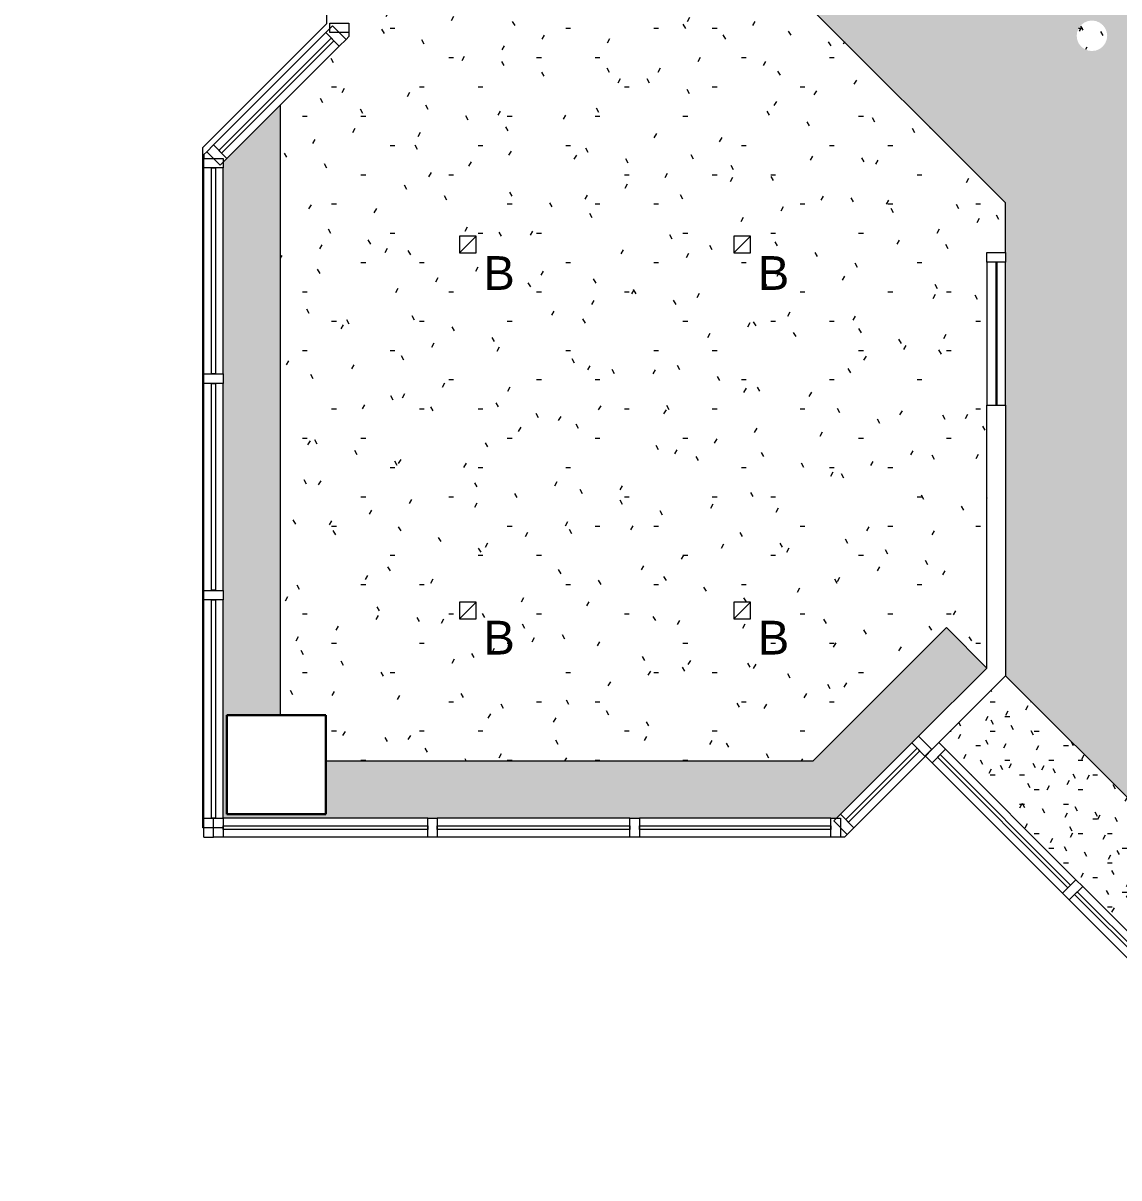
# Model space of a CAD drawing. Header units: inches. Extents: x -1196 to 1003, y -7097 to -4899.
# Drawn here: x -1002.5 to -715.1, y -6706.6 to -6403.7 of the extents above; entities that cross this region are included whole.
import ezdxf

# ---------------------------------------------------------------- set-up
doc = ezdxf.new("R2010")
doc.units = ezdxf.units.IN
doc.header["$MEASUREMENT"] = 0
for name, color, linetype, lineweight in [('A-CLNG', 13, 'Continuous', 13), ('A-CLNG-PATT', 13, 'Continuous', 13), ('A-FLOR', 192, 'Continuous', 13), ('A-GLAZ', 151, 'Continuous', 13), ('A-GLAZ-CURT', 52, 'Continuous', 9), ('A-GLAZ-CWMG', 51, 'Continuous', 9), ('A-WALL', 113, 'Continuous', 9), ('E-LITE-EQPM', 33, 'Continuous', 9), ('E-LITE-EQPM-IDEN', 33, 'Continuous', 9), ('I-WALL', 2, 'Continuous', 9), ('S-COLS', 52, 'Continuous', 9)]:
    doc.layers.add(name, color=color, linetype=linetype, lineweight=lineweight)
doc.styles.add('Arial', font='arial.ttf', dxfattribs={"height": 8.851796})
pattern_1 = [(0, (0, 0), (15.36, 3.84), [1.267, -10.253, 1.267, -10.253, -61.44]), (0, (0, 0), (15.36, 3.84), [-23.04, 1.267, -21.773, 1.267, -10.253, -26.88]), (0, (0, 0), (15.36, 3.84), [-57.6, 1.267, -6.413, 1.267, -17.933]), (120, (5.76, 1.92), (-11.0055376, 11.3821502), [1.267, -10.253, 1.267, -10.253, -61.44]), (120, (5.76, 1.92), (-11.0055376, 11.3821502), [-23.04, 1.267, -21.773, 1.267, -10.253, -26.88]), (120, (5.76, 1.92), (-11.0055376, 11.3821502), [-57.6, 1.267, -6.413, 1.267, -17.933]), (240, (7.68, 9.6), (-4.3544624, -15.2221502), [1.267, -10.253, 1.267, -10.253, -61.44]), (240, (7.68, 9.6), (-4.3544624, -15.2221502), [-23.04, 1.267, -21.773, 1.267, -10.253, -26.88]), (240, (7.68, 9.6), (-4.3544624, -15.2221502), [-57.6, 1.267, -6.413, 1.267, -17.933])]

# ---------------------------------------------------------------- blocks, each defined once
blk = doc.blocks.new('Concrete-Rectangular-Column - 24 X 22-V2-FIRST FLOOR RCP')
at = {"layer": 'S-COLS', "lineweight": 30}
for p, q in [((-13, 13), (13, 13)), ((-13, -13), (-13, 13)), ((13, 13), (13, -13)), ((13, -13), (-13, -13))]:
    blk.add_line(p, q, dxfattribs=at)
blk = doc.blocks.new('System Panel - Glazed-5303995-FIRST FLOOR RCP')
at = {"layer": 'A-GLAZ-CURT', "lineweight": 13}
for p, q in [((-24.25, -0.5), (-24.25, 0.5)), ((-24.25, 0.5), (24.25, 0.5)), ((24.25, 0.5), (24.25, -0.5)), ((24.25, -0.5), (-24.25, -0.5))]:
    blk.add_line(p, q, dxfattribs=at)
blk = doc.blocks.new('System Panel - Glazed-5284926-FIRST FLOOR RCP')
at = {"layer": 'A-GLAZ-CURT', "lineweight": 13}
for p, q in [((-13.22, -0.5), (-13.22, 0.5)), ((-13.22, 0.5), (13.22, 0.5)), ((13.22, 0.5), (13.22, -0.5)), ((13.22, -0.5), (-13.22, -0.5))]:
    blk.add_line(p, q, dxfattribs=at)
blk = doc.blocks.new('System Panel - Glazed-5270091-FIRST FLOOR RCP')
at = {"layer": 'A-GLAZ-CURT', "lineweight": 13}
for p, q in [((-25.125, -0.5), (-25.125, 0.5)), ((-25.125, 0.5), (25.125, 0.5)), ((25.125, 0.5), (25.125, -0.5)), ((25.125, -0.5), (-25.125, -0.5))]:
    blk.add_line(p, q, dxfattribs=at)
blk = doc.blocks.new('System Panel - Glazed-5270992-FIRST FLOOR RCP')
at = {"layer": 'A-GLAZ-CURT', "lineweight": 13}
for p, q in [((-28.625, -0.5), (-28.625, 0.5)), ((-28.625, 0.5), (28.625, 0.5)), ((28.625, 0.5), (28.625, -0.5)), ((28.625, -0.5), (-28.625, -0.5))]:
    blk.add_line(p, q, dxfattribs=at)
blk = doc.blocks.new('System Panel - Glazed-V4-FIRST FLOOR RCP')
at = {"layer": 'A-GLAZ-CURT', "lineweight": 13}
for p, q in [((-20.83, -0.5), (-20.83, 0.5)), ((-20.83, 0.5), (20.83, 0.5)), ((20.83, 0.5), (20.83, -0.5)), ((20.83, -0.5), (-20.83, -0.5))]:
    blk.add_line(p, q, dxfattribs=at)
blk = doc.blocks.new('Rectangular Mullion - 2_5_ x 5_ rectangular-V6-FIRST FLOOR RCP')
at = {"layer": 'A-GLAZ-CWMG', "lineweight": 20}
for p, q in [((-2.5, 2.5), (0, 2.5)), ((-2.5, -2.5), (-2.5, 2.5)), ((0, 2.5), (0, -2.5)), ((0, -2.5), (-2.5, -2.5))]:
    blk.add_line(p, q, dxfattribs=at)
blk = doc.blocks.new('Rectangular Mullion - 2_5_ x 5_ rectangular-V7-FIRST FLOOR RCP')
at = {"layer": 'A-GLAZ-CWMG', "lineweight": 20}
for p, q in [((0, 2.5), (-2.5, 2.5)), ((-2.5, 2.5), (-2.5, -2.5)), ((0, -2.5), (0, 2.5)), ((-2.5, -2.5), (0, -2.5))]:
    blk.add_line(p, q, dxfattribs=at)
blk = doc.blocks.new('Rectangular Mullion - 2_5_ x 5_ rectangular-V9-FIRST FLOOR RCP')
at = {"layer": 'A-GLAZ-CWMG'}
for p, q in [((-987.56, -6341.78), (-1017.03, -6371.24)), ((-984.03, -6345.31), (-1013.49, -6374.78))]:
    blk.add_line(p, q, dxfattribs=at)
blk = doc.blocks.new('Rectangular Mullion - 2_5_ x 5_ rectangular-4899240-FIRST FLOOR RCP')
at = {"layer": 'A-GLAZ-CWMG'}
for p, q in [((-955.06, -6495.78), (-955.06, -6441.74)), ((-950.06, -6495.78), (-950.06, -6441.74))]:
    blk.add_line(p, q, dxfattribs=at)
blk = doc.blocks.new('Rectangular Mullion - 2_5_ x 5_ rectangular-4899232-FIRST FLOOR RCP')
at = {"layer": 'A-GLAZ-CWMG'}
for p, q in [((-896.35, -6612.28), (-950.06, -6612.28)), ((-896.35, -6617.28), (-950.06, -6617.28))]:
    blk.add_line(p, q, dxfattribs=at)
blk = doc.blocks.new('Rectangular Mullion - 2_5_ x 5_ rectangular-5284925-FIRST FLOOR RCP')
at = {"layer": 'A-GLAZ-CWMG'}
for p, q in [((-769.4, -6592.55), (-788.1, -6611.24)), ((-765.87, -6596.08), (-784.56, -6614.78))]:
    blk.add_line(p, q, dxfattribs=at)
blk = doc.blocks.new('Rectangular Mullion - 2_5_ x 5_ rectangular-5303996-FIRST FLOOR RCP')
at = {"layer": 'A-GLAZ-CWMG', "lineweight": 20}
for p, q in [((0, 2.5), (-2.5, 2.5)), ((-2.5, 2.5), (-2.5, -2.5)), ((0, -2.5), (0, 2.5)), ((-2.5, -2.5), (0, -2.5))]:
    blk.add_line(p, q, dxfattribs=at)
blk = doc.blocks.new('Rectangular Mullion - 2_5_ x 5_ rectangular-5284922-FIRST FLOOR RCP')
at = {"layer": 'A-GLAZ-CWMG'}
for p, q in [((-726.33, -6628.42), (-760.54, -6594.21)), ((-729.87, -6631.96), (-764.08, -6597.74))]:
    blk.add_line(p, q, dxfattribs=at)
blk = doc.blocks.new('System Panel - Glazed-5270092-FIRST FLOOR RCP')
at = {"layer": 'A-GLAZ-CURT', "lineweight": 13}
for p, q in [((-25.25, -0.5), (-25.25, 0.5)), ((-25.25, 0.5), (25.25, 0.5)), ((25.25, 0.5), (25.25, -0.5)), ((25.25, -0.5), (-25.25, -0.5))]:
    blk.add_line(p, q, dxfattribs=at)
blk = doc.blocks.new('Rectangular Mullion - 2_5_ x 5_ rectangular-4899225-FIRST FLOOR RCP')
at = {"layer": 'A-GLAZ-CWMG'}
for p, q in [((-715.06, -6796.03), (-715.06, -6745.78)), ((-710.06, -6796.03), (-710.06, -6745.78))]:
    blk.add_line(p, q, dxfattribs=at)
blk = doc.blocks.new('System Panel - Glazed-5270093-FIRST FLOOR RCP')
at = {"layer": 'A-GLAZ-CURT', "lineweight": 13}
for p, q in [((-26.86, -0.5), (-26.86, 0.5)), ((-26.86, 0.5), (26.86, 0.5)), ((26.86, 0.5), (26.86, -0.5)), ((26.86, -0.5), (-26.86, -0.5))]:
    blk.add_line(p, q, dxfattribs=at)
blk = doc.blocks.new('Rectangular Mullion - 2_5_ x 5_ rectangular-4899234-FIRST FLOOR RCP')
at = {"layer": 'A-GLAZ-CWMG'}
for p, q in [((-843.35, -6612.28), (-893.85, -6612.28)), ((-843.35, -6617.28), (-893.85, -6617.28))]:
    blk.add_line(p, q, dxfattribs=at)
blk = doc.blocks.new('System Panel - Glazed-5270993-FIRST FLOOR RCP')
at = {"layer": 'A-GLAZ-CURT', "lineweight": 13}
for p, q in [((-27.125, -0.5), (-27.125, 0.5)), ((-27.125, 0.5), (27.125, 0.5)), ((27.125, 0.5), (27.125, -0.5)), ((27.125, -0.5), (-27.125, -0.5))]:
    blk.add_line(p, q, dxfattribs=at)
blk = doc.blocks.new('Rectangular Mullion - 2_5_ x 5_ rectangular-V53-FIRST FLOOR RCP')
at = {"layer": 'A-GLAZ-CWMG'}
for p, q in [((-955.06, -6612.28), (-955.06, -6555.03)), ((-950.06, -6612.28), (-950.06, -6555.03))]:
    blk.add_line(p, q, dxfattribs=at)
blk = doc.blocks.new('System Panel - Glazed-5270994-FIRST FLOOR RCP')
at = {"layer": 'A-GLAZ-CURT', "lineweight": 13}
for p, q in [((-27.02, -0.5), (-27.02, 0.5)), ((-27.02, 0.5), (27.02, 0.5)), ((27.02, 0.5), (27.02, -0.5)), ((27.02, -0.5), (-27.02, -0.5))]:
    blk.add_line(p, q, dxfattribs=at)
blk = doc.blocks.new('Rectangular Mullion - 2_5_ x 5_ rectangular-4899214-FIRST FLOOR RCP')
at = {"layer": 'A-GLAZ-CWMG'}
for p, q in [((-596.03, -6852.28), (-650.28, -6852.28)), ((-596.03, -6857.28), (-650.28, -6857.28))]:
    blk.add_line(p, q, dxfattribs=at)
blk = doc.blocks.new('Rectangular Mullion - 2_5_ x 5_ rectangular-V63-FIRST FLOOR RCP')
at = {"layer": 'A-GLAZ-CWMG', "lineweight": 20}
for p, q in [((1.25, 2.5), (-1.25, 2.5)), ((-1.25, 2.5), (-1.25, -2.5)), ((1.25, -2.5), (1.25, 2.5)), ((-1.25, -2.5), (1.25, -2.5))]:
    blk.add_line(p, q, dxfattribs=at)
blk = doc.blocks.new('System Panel - Glazed-5303998-FIRST FLOOR RCP')
at = {"layer": 'A-GLAZ-CURT', "lineweight": 13}
for p, q in [((-24.19, -0.5), (-24.19, 0.5)), ((-24.19, 0.5), (24.19, 0.5)), ((24.19, 0.5), (24.19, -0.5)), ((24.19, -0.5), (-24.19, -0.5))]:
    blk.add_line(p, q, dxfattribs=at)
blk = doc.blocks.new('Rectangular Mullion - 2_5_ x 5_ rectangular-5041868-FIRST FLOOR RCP')
at = {"layer": 'A-GLAZ-CWMG'}
for p, q in [((-690.27, -6664.48), (-724.56, -6630.19)), ((-693.8, -6668.02), (-728.1, -6633.72))]:
    blk.add_line(p, q, dxfattribs=at)
blk = doc.blocks.new('Rectangular Mullion - 2_5_ x 5_ rectangular-5303994-FIRST FLOOR RCP')
at = {"layer": 'A-GLAZ-CWMG', "lineweight": 20}
for p, q in [((1.25, 2.5), (-1.25, 2.5)), ((-1.25, 2.5), (-1.25, -2.5)), ((1.25, -2.5), (1.25, 2.5)), ((-1.25, -2.5), (1.25, -2.5))]:
    blk.add_line(p, q, dxfattribs=at)
blk = doc.blocks.new('Frameless opening with glazing - 37_5-5235140-FIRST FLOOR RCP')
at = {"layer": 'A-GLAZ', "lineweight": 30}
blk.add_line((-20.25, 0.0625), (17.25, 0.0625), dxfattribs=at)
blk = doc.blocks.new('L-Recessed Square Downlight - 4_-4552743-FIRST FLOOR RCP')
at = {"layer": 'E-LITE-EQPM'}
for p, q in [((-2.1875, -2.1875), (-2.1875, 2.1875)), ((-2.1875, 2.1875), (2.1875, 2.1875)), ((-2.1875, 2.1875), (2.1875, -2.1875)), ((2.1875, 2.1875), (2.1875, -2.1875)), ((2.1875, -2.1875), (-2.1875, -2.1875))]:
    blk.add_line(p, q, dxfattribs=at)

msp = doc.modelspace()

# ---------------------------------------------------------------- hatches: boundary and pattern name
at = {"layer": 'A-CLNG-PATT'}
h = msp.add_hatch(dxfattribs=at)
h.set_pattern_fill('FP_6', color=256, style=0, pattern_type=2)
h.set_pattern_definition(pattern_1)
h.paths.add_polyline_path([(-498.57, -6697.16), (-437.06, -6697.16), (-437.06, -6609.28), (-456.06, -6609.28), (-715.06, -6350.28), (-715.06, -6283.33), (-866.94, -6283.33), (-866.94, -6251.58), (-1002.51, -6251.58), (-1002.51, -6356.72), (-985.06, -6339.28), (-812.62, -6339.28), (-812.62, -6383.1), (-744.8, -6450.92), (-744.8, -6574.93), (-672.72, -6647.02), (-548.71, -6647.02), (-505.06, -6690.67)], flags=0)
h.paths.add_polyline_path([(-465, -6668.2), (-466.04, -6668.06), (-467, -6667.67), (-467.83, -6667.03), (-468.46, -6666.2), (-468.86, -6665.24), (-469, -6664.2), (-468.86, -6663.17), (-468.46, -6662.2), (-467.83, -6661.37), (-467, -6660.74), (-466.04, -6660.34), (-465, -6660.2), (-463.97, -6660.34), (-463, -6660.74), (-462.17, -6661.37), (-461.54, -6662.2), (-461.14, -6663.17), (-461, -6664.2), (-461.14, -6665.24), (-461.54, -6666.2), (-462.17, -6667.03), (-463, -6667.67), (-463.97, -6668.06)], flags=0)
h.paths.add_polyline_path([(-507.43, -6625.77), (-508.46, -6625.64), (-509.43, -6625.24), (-510.26, -6624.6), (-510.93, -6623.69), (-511.29, -6622.81), (-511.43, -6621.77), (-511.29, -6620.74), (-510.89, -6619.77), (-510.26, -6618.95), (-509.43, -6618.31), (-508.46, -6617.91), (-507.43, -6617.77), (-506.39, -6617.91), (-505.43, -6618.31), (-504.6, -6618.95), (-503.96, -6619.77), (-503.56, -6620.74), (-503.43, -6621.77), (-503.56, -6622.81), (-503.96, -6623.77), (-504.6, -6624.6), (-505.43, -6625.24), (-506.39, -6625.64)], flags=0)
h.paths.add_polyline_path([(-549.85, -6583.35), (-550.99, -6583.17), (-551.85, -6582.81), (-552.68, -6582.18), (-553.32, -6581.35), (-553.72, -6580.38), (-553.85, -6579.35), (-553.72, -6578.31), (-553.32, -6577.35), (-552.68, -6576.52), (-551.85, -6575.88), (-550.89, -6575.48), (-549.85, -6575.35), (-548.82, -6575.48), (-547.85, -6575.88), (-547.02, -6576.52), (-546.39, -6577.35), (-545.98, -6578.42), (-545.85, -6579.35), (-545.99, -6580.38), (-546.39, -6581.35), (-547.02, -6582.18), (-547.85, -6582.81), (-548.82, -6583.21)], flags=0)
h.paths.add_polyline_path([(-722.13, -6411.07), (-723.17, -6410.93), (-724.13, -6410.53), (-724.96, -6409.9), (-725.6, -6409.07), (-726, -6408.1), (-726.13, -6407.07), (-726, -6406.03), (-725.6, -6405.07), (-724.96, -6404.24), (-724.13, -6403.6), (-723.17, -6403.2), (-722.13, -6403.07), (-721.1, -6403.2), (-720.13, -6403.6), (-719.31, -6404.24), (-718.67, -6405.07), (-718.27, -6406.03), (-718.13, -6407.07), (-718.27, -6408.1), (-718.67, -6409.07), (-719.31, -6409.9), (-720.13, -6410.53), (-721.1, -6410.93), (-721.49, -6410.98)], flags=0)
h.paths.add_polyline_path([(-764.56, -6368.64), (-765.6, -6368.5), (-766.56, -6368.11), (-767.39, -6367.47), (-768.02, -6366.64), (-768.42, -6365.68), (-768.56, -6364.64), (-768.42, -6363.61), (-768.02, -6362.64), (-767.39, -6361.81), (-766.56, -6361.18), (-765.6, -6360.78), (-764.56, -6360.64), (-763.53, -6360.78), (-762.56, -6361.18), (-761.73, -6361.81), (-761.1, -6362.64), (-760.7, -6363.61), (-760.56, -6364.64), (-760.7, -6365.68), (-761.1, -6366.64), (-761.73, -6367.47), (-762.56, -6368.11), (-763.53, -6368.5)], flags=0)
h.paths.add_polyline_path([(-764.56, -6308.64), (-765.6, -6308.5), (-766.56, -6308.11), (-767.39, -6307.47), (-768.02, -6306.64), (-768.42, -6305.68), (-768.56, -6304.64), (-768.42, -6303.61), (-768.02, -6302.64), (-767.39, -6301.81), (-766.56, -6301.18), (-765.6, -6300.78), (-764.56, -6300.64), (-763.53, -6300.78), (-762.56, -6301.18), (-761.73, -6301.81), (-761.1, -6302.64), (-760.7, -6303.61), (-760.56, -6304.64), (-760.7, -6305.68), (-761.1, -6306.64), (-761.73, -6307.47), (-762.56, -6308.11), (-763.53, -6308.5)], flags=0)
h.paths.add_polyline_path([(-860.56, -6308.64), (-861.6, -6308.5), (-862.56, -6308.11), (-863.39, -6307.47), (-864.02, -6306.64), (-864.42, -6305.68), (-864.56, -6304.64), (-864.42, -6303.61), (-864.02, -6302.64), (-863.39, -6301.81), (-862.56, -6301.18), (-861.6, -6300.78), (-860.56, -6300.64), (-859.53, -6300.78), (-858.56, -6301.18), (-857.73, -6301.81), (-857.1, -6302.64), (-856.7, -6303.61), (-856.56, -6304.64), (-856.7, -6305.68), (-857.1, -6306.64), (-857.73, -6307.47), (-858.56, -6308.11), (-859.53, -6308.5)], flags=0)
h.paths.add_polyline_path([(-956.56, -6308.64), (-957.6, -6308.5), (-958.56, -6308.11), (-959.39, -6307.47), (-960.02, -6306.64), (-960.42, -6305.68), (-960.56, -6304.64), (-960.42, -6303.61), (-960.02, -6302.64), (-959.39, -6301.81), (-958.56, -6301.18), (-957.6, -6300.78), (-956.56, -6300.64), (-955.53, -6300.78), (-954.56, -6301.18), (-953.73, -6301.81), (-953.1, -6302.64), (-952.7, -6303.61), (-952.56, -6304.64), (-952.7, -6305.68), (-953.1, -6306.64), (-953.73, -6307.47), (-954.56, -6308.11), (-955.53, -6308.5)], flags=0)
h.paths.add_polyline_path([(-744.14, -6279.58), (-715.06, -6279.58), (-715.06, -6251.58), (-863.19, -6251.58), (-863.19, -6279.58), (-752, -6279.58)], flags=0)
h = msp.add_hatch(dxfattribs=at)
h.set_pattern_fill('FP_1', color=256, style=0, pattern_type=2)
h.set_pattern_definition([(0, (0, 0), (30.72, 7.68), [1.267, -21.773, 1.267, -21.773, -122.88]), (0, (0, 0), (30.72, 7.68), [-46.08, 1.267, -44.813, 1.267, -21.773, -53.76]), (0, (0, 0), (30.72, 7.68), [-115.2, 1.267, -14.093, 1.267, -37.133]), (120, (11.52, 3.84), (-22.011075, 22.7643), [1.267, -21.773, 1.267, -21.773, -122.88]), (120, (11.52, 3.84), (-22.011075, 22.7643), [-46.08, 1.267, -44.813, 1.267, -21.773, -53.76]), (120, (11.52, 3.84), (-22.011075, 22.7643), [-115.2, 1.267, -14.093, 1.267, -37.133]), (240, (15.36, 19.2), (-8.708925, -30.4443), [1.267, -21.773, 1.267, -21.773, -122.88]), (240, (15.36, 19.2), (-8.708925, -30.4443), [-46.08, 1.267, -44.813, 1.267, -21.773, -53.76]), (240, (15.36, 19.2), (-8.708925, -30.4443), [-115.2, 1.267, -14.093, 1.267, -37.133])])
h.paths.add_polyline_path([(-923.06, -6597.28), (-795.26, -6597.28), (-760.29, -6562.31), (-749.68, -6572.91), (-749.68, -6463.93), (-744.8, -6463.93), (-744.8, -6450.92), (-812.62, -6383.1), (-812.62, -6339.28), (-917.06, -6339.28), (-917.06, -6407.28), (-935.06, -6425.28), (-935.06, -6585.28), (-923.06, -6585.28), (-923.06, -6593.73)], flags=0)
h = msp.add_hatch(dxfattribs=at)
h.set_pattern_fill('FP_6', color=256, style=0, pattern_type=2)
h.set_pattern_definition(pattern_1)
h.paths.add_polyline_path([(-722.13, -6411.07), (-721.1, -6410.93), (-720.13, -6410.53), (-719.31, -6409.9), (-718.67, -6409.07), (-718.27, -6408.1), (-718.13, -6407.07), (-718.27, -6406.03), (-718.67, -6405.07), (-719.31, -6404.24), (-720.13, -6403.6), (-721.1, -6403.2), (-722.13, -6403.07), (-723.17, -6403.2), (-724.13, -6403.6), (-724.96, -6404.24), (-725.6, -6405.07), (-726, -6406.03), (-726.13, -6407.07), (-726, -6408.1), (-725.6, -6409.07), (-724.96, -6409.9), (-724.13, -6410.53), (-723.17, -6410.93)], flags=0)
h = msp.add_hatch(dxfattribs=at)
h.set_pattern_fill('FP_7', color=256, style=0, pattern_type=2)
h.set_pattern_definition(pattern_1)
h.paths.add_polyline_path([(-538.06, -6852.28), (-523.06, -6837.28), (-683.06, -6837.28), (-683.06, -6851.28), (-709.06, -6851.28), (-709.06, -6825.28), (-695.06, -6825.28), (-695.06, -6697.47), (-660.09, -6662.5), (-670.7, -6651.9), (-690.27, -6671.47), (-690.22, -6671.51), (-710.06, -6691.35), (-710.06, -6852.28), (-538.79, -6852.28)], flags=0)
h.paths.add_polyline_path([(-789.75, -6612.28), (-789.12, -6612.27), (-767.63, -6590.78), (-767.59, -6590.82), (-749.68, -6572.91), (-760.29, -6562.31), (-795.26, -6597.28), (-923.06, -6597.28), (-923.06, -6611.28), (-949.06, -6611.28), (-949.06, -6585.28), (-935.06, -6585.28), (-935.06, -6425.28), (-950.06, -6440.28), (-950.06, -6612.28), (-789.86, -6612.28)], flags=0)
h = msp.add_hatch(dxfattribs=at)
h.set_pattern_fill('FP_7', color=256, style=0, pattern_type=2)
h.set_pattern_definition(pattern_1)
h.paths.add_polyline_path([(-690.22, -6664.53), (-672.72, -6647.02), (-744.8, -6574.93), (-762.31, -6592.44), (-690.27, -6664.48)], flags=0)

# ---------------------------------------------------------------- linework, layer by layer
at = {"layer": 'A-CLNG'}
for p, q in [((-744.8, -6450.92), (-812.62, -6383.1)), ((-935.06, -6425.28), (-935.06, -6585.28)), ((-744.8, -6463.93), (-744.8, -6450.92)), ((-795.26, -6597.28), (-760.29, -6562.31)), ((-760.29, -6562.31), (-749.68, -6572.91)), ((-744.8, -6574.93), (-672.72, -6647.02)), ((-923.06, -6597.28), (-795.26, -6597.28))]:
    msp.add_line(p, q, dxfattribs=at)
at = {"layer": 'A-FLOR'}
for p, q in [((-922.87, -6403.88), (-922.87, -6377.88)), ((-955.4, -6436.4), (-922.87, -6403.88)), ((-955.4, -6614.78), (-955.4, -6436.4)), ((-955.06, -6614.78), (-955.4, -6614.78))]:
    msp.add_line(p, q, dxfattribs=at)
at = {"layer": 'A-WALL', "lineweight": 13}
for p, q in [((-749.68, -6466.43), (-749.68, -6463.93)), ((-749.68, -6463.93), (-744.8, -6463.93)), ((-744.8, -6463.93), (-744.8, -6466.43)), ((-744.8, -6466.43), (-749.68, -6466.43)), ((-749.68, -6572.91), (-749.68, -6503.93)), ((-749.68, -6503.93), (-744.8, -6503.93)), ((-744.8, -6503.93), (-744.8, -6574.93)), ((-767.59, -6590.82), (-749.68, -6572.91)), ((-744.8, -6574.93), (-764.14, -6594.27)), ((-764.14, -6594.27), (-767.59, -6590.82))]:
    msp.add_line(p, q, dxfattribs=at)
at = {"layer": 'A-WALL'}
for p, q in [((-749.68, -6466.43), (-749.68, -6503.93)), ((-744.8, -6503.93), (-744.8, -6466.43))]:
    msp.add_line(p, q, dxfattribs=at)
at = {"layer": 'I-WALL'}
for p, q in [((-917.06, -6406.24), (-917.06, -6407.28)), ((-917.79, -6408.01), (-917.06, -6407.28)), ((-955.06, -6438.21), (-954.33, -6437.47)), ((-955.06, -6438.21), (-955.06, -6439.24)), ((-955.06, -6617.28), (-955.06, -6614.78)), ((-955.06, -6617.28), (-952.56, -6617.28)), ((-787.06, -6617.28), (-788.1, -6617.28)), ((-787.06, -6617.28), (-786.33, -6616.54))]:
    msp.add_line(p, q, dxfattribs=at)

# ---------------------------------------------------------------- block references
at = {"layer": 'A-GLAZ', "rotation": 269.9999999999999}
msp.add_blockref('Frameless opening with glazing - 37_5-5235140-FIRST FLOOR RCP', (-747.24, -6486.68), dxfattribs=at)
at = {"layer": 'A-GLAZ-CURT'}
for name, p, rotation in [('System Panel - Glazed-V4-FIRST FLOOR RCP', (-936.06, -6422.74), 45.00000000000045), ('System Panel - Glazed-5270994-FIRST FLOOR RCP', (-952.56, -6468.76), 89.9999999999999), ('System Panel - Glazed-5270993-FIRST FLOOR RCP', (-952.56, -6525.4), 89.9999999999999), ('System Panel - Glazed-5270992-FIRST FLOOR RCP', (-952.56, -6583.65), 89.9999999999999), ('System Panel - Glazed-5284926-FIRST FLOOR RCP', (-776.98, -6603.66), 225.0000000000013), ('System Panel - Glazed-5303998-FIRST FLOOR RCP', (-745.2, -6613.08), 134.9999999999997), ('System Panel - Glazed-5270093-FIRST FLOOR RCP', (-923.2, -6614.78), 180), ('System Panel - Glazed-5270092-FIRST FLOOR RCP', (-868.6, -6614.78), 180), ('System Panel - Glazed-5270091-FIRST FLOOR RCP', (-815.72, -6614.78), 180), ('System Panel - Glazed-5303995-FIRST FLOOR RCP', (-709.18, -6649.1), 134.9999999999997)]:
    msp.add_blockref(name, p, dxfattribs=dict(at, rotation=rotation))
at = {"layer": 'A-GLAZ-CWMG'}
for name, p, rotation in [('Rectangular Mullion - 2_5_ x 5_ rectangular-V9-FIRST FLOOR RCP', (-1936.59, -12781.02), 180), ('Rectangular Mullion - 2_5_ x 5_ rectangular-V6-FIRST FLOOR RCP', (-919.56, -6406.24), 270), ('Rectangular Mullion - 2_5_ x 5_ rectangular-V6-FIRST FLOOR RCP', (-952.56, -6439.24), 225.0000000000004), ('Rectangular Mullion - 2_5_ x 5_ rectangular-4899214-FIRST FLOOR RCP', (5902.22, -7148.55), 270), ('Rectangular Mullion - 2_5_ x 5_ rectangular-V6-FIRST FLOOR RCP', (-765.87, -6592.55), 45.00000000000124), ('Rectangular Mullion - 2_5_ x 5_ rectangular-V6-FIRST FLOOR RCP', (-952.56, -6614.78), 269.9999999999999), ('Rectangular Mullion - 2_5_ x 5_ rectangular-4899225-FIRST FLOOR RCP', (-7586.62, -5902.22), 90.0000000000001)]:
    msp.add_blockref(name, p, dxfattribs=dict(at, rotation=rotation))
at = {"layer": 'A-GLAZ-CWMG', "extrusion": (0, 0, -1)}
for name, p, rotation in [('Rectangular Mullion - 2_5_ x 5_ rectangular-V7-FIRST FLOOR RCP', (919.56, -6406.24), 134.9999999999995), ('Rectangular Mullion - 2_5_ x 5_ rectangular-V7-FIRST FLOOR RCP', (952.56, -6439.24), 90.00000000000011), ('Rectangular Mullion - 2_5_ x 5_ rectangular-V63-FIRST FLOOR RCP', (952.56, -6497.03), 90.00000000000011), ('Rectangular Mullion - 2_5_ x 5_ rectangular-V63-FIRST FLOOR RCP', (952.56, -6553.78), 90.00000000000011), ('Rectangular Mullion - 2_5_ x 5_ rectangular-5303996-FIRST FLOOR RCP', (764.08, -6594.21), 45.00000000000036), ('Rectangular Mullion - 2_5_ x 5_ rectangular-V7-FIRST FLOOR RCP', (788.1, -6614.78), 314.9999999999988), ('Rectangular Mullion - 2_5_ x 5_ rectangular-5303994-FIRST FLOOR RCP', (727.21, -6631.07), 45.00000000000036)]:
    msp.add_blockref(name, p, dxfattribs=dict(at, rotation=rotation))
at = {"layer": 'A-GLAZ-CWMG'}
for name, p in [('Rectangular Mullion - 2_5_ x 5_ rectangular-4899240-FIRST FLOOR RCP', (0, 0)), ('Rectangular Mullion - 2_5_ x 5_ rectangular-V53-FIRST FLOOR RCP', (0, 0)), ('Rectangular Mullion - 2_5_ x 5_ rectangular-5284925-FIRST FLOOR RCP', (0, 0)), ('Rectangular Mullion - 2_5_ x 5_ rectangular-5284922-FIRST FLOOR RCP', (0, 0)), ('Rectangular Mullion - 2_5_ x 5_ rectangular-4899232-FIRST FLOOR RCP', (0, 0)), ('Rectangular Mullion - 2_5_ x 5_ rectangular-4899234-FIRST FLOOR RCP', (0, 0)), ('Rectangular Mullion - 2_5_ x 5_ rectangular-V6-FIRST FLOOR RCP', (-788.1, -6614.78)), ('Rectangular Mullion - 2_5_ x 5_ rectangular-5041868-FIRST FLOOR RCP', (0, 0))]:
    msp.add_blockref(name, p, dxfattribs=at)
at = {"layer": 'A-GLAZ-CWMG', "extrusion": (0, 0, -1)}
for name, p in [('Rectangular Mullion - 2_5_ x 5_ rectangular-V7-FIRST FLOOR RCP', (952.56, -6614.78)), ('Rectangular Mullion - 2_5_ x 5_ rectangular-V63-FIRST FLOOR RCP', (895.1, -6614.78)), ('Rectangular Mullion - 2_5_ x 5_ rectangular-V63-FIRST FLOOR RCP', (842.1, -6614.78))]:
    msp.add_blockref(name, p, dxfattribs=at)
at = {"layer": 'E-LITE-EQPM', "extrusion": (0, 0, -1), "rotation": 180}
for p in [(885.87, -6461.78), (813.87, -6461.78), (885.87, -6557.78), (813.87, -6557.78)]:
    msp.add_blockref('L-Recessed Square Downlight - 4_-4552743-FIRST FLOOR RCP', p, dxfattribs=at)
at = {"layer": 'S-COLS'}
msp.add_blockref('Concrete-Rectangular-Column - 24 X 22-V2-FIRST FLOOR RCP', (-936.06, -6598.28), dxfattribs=at)

# ---------------------------------------------------------------- texts
at = {"layer": 'E-LITE-EQPM-IDEN', "char_height": 8.85, "width": 9.828, "attachment_point": 2, "line_spacing_factor": 0.938532, "style": 'Arial'}
for insert in [(-877.65, -6464.87), (-805.65, -6464.87), (-877.65, -6560.51), (-805.65, -6560.51)]:
    msp.add_mtext('B', dxfattribs=dict(at, insert=insert))

doc.saveas('drawing.dxf')
